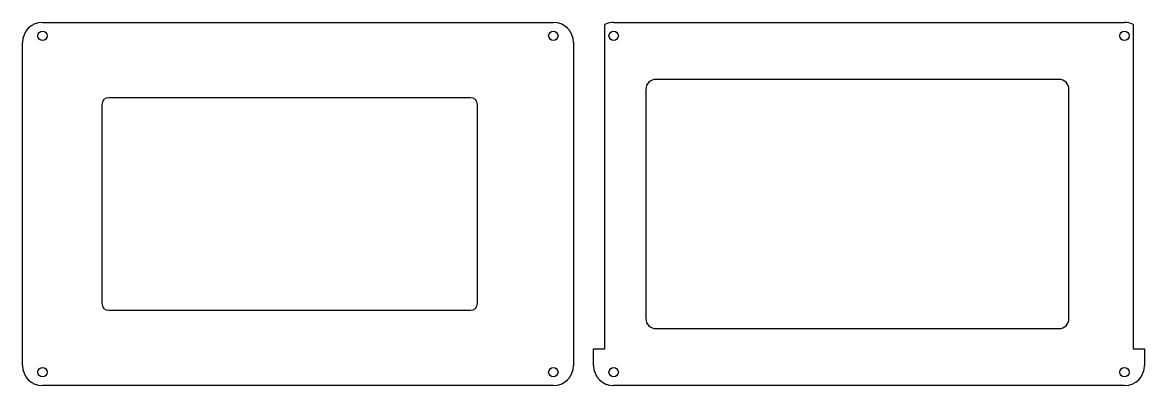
# Model space of a CAD drawing. Header units: millimetres. Extents: x 0 to 335, y -108 to 0.
import ezdxf

# ---------------------------------------------------------------- set-up
doc = ezdxf.new("R2010")
doc.units = ezdxf.units.MM

msp = doc.modelspace()

# ---------------------------------------------------------------- linework, layer by layer
for p, q in [((6, 0), (158.4, 0)), ((176.4, 0), (328.8, 0)), ((173.8, -97.5), (173.8, -0.59)), ((331.4, -0.59), (331.4, -97.5)), ((0, -102.46), (0, -6)), ((164.4, -6), (164.4, -102.46)), ((186.01, -20), (186.01, -88.46)), ((309.25, -17), (189.01, -17)), ((312.25, -88.46), (312.25, -20)), ((133.73, -22.48), (25.73, -22.48)), ((23.73, -24.48), (23.73, -83.98)), ((135.73, -83.98), (135.73, -24.48)), ((25.73, -85.98), (133.73, -85.98)), ((189.01, -91.46), (309.25, -91.46)), ((170.4, -102.46), (170.4, -97.5)), ((170.4, -97.5), (173.8, -97.5)), ((331.4, -97.5), (334.8, -97.5)), ((334.8, -97.5), (334.8, -102.46)), ((158.4, -108.46), (6, -108.46)), ((328.8, -108.46), (176.4, -108.46))]:
    msp.add_line(p, q)
for centre in [(6, -4), (158.4, -4), (176.4, -4), (328.8, -4), (6, -104.46), (158.4, -104.46), (176.4, -104.46), (328.8, -104.46)]:
    msp.add_circle(centre, 1.4)
for centre, radius, start, end in [((6, -6), 6, 90, 180), ((158.4, -6), 6, 0, 90), ((176.4, -6), 6, 90, 115.6793), ((328.8, -6), 6, 64.3207, 90), ((189.01, -20), 3, 90, 180), ((309.25, -20), 3, 0, 90), ((25.73, -24.48), 2, 90, 180), ((133.73, -24.48), 2, 0, 90), ((25.73, -83.98), 2, 180, 270), ((133.73, -83.98), 2, -90, 0), ((189.01, -88.46), 3, 180, 270), ((309.25, -88.46), 3, -90, 0), ((6, -102.46), 6, 180, 270), ((158.4, -102.46), 6, -90, 0), ((176.4, -102.46), 6, 180, 270), ((328.8, -102.46), 6, -90, 0)]:
    msp.add_arc(centre, radius, start, end)

doc.saveas('drawing.dxf')
